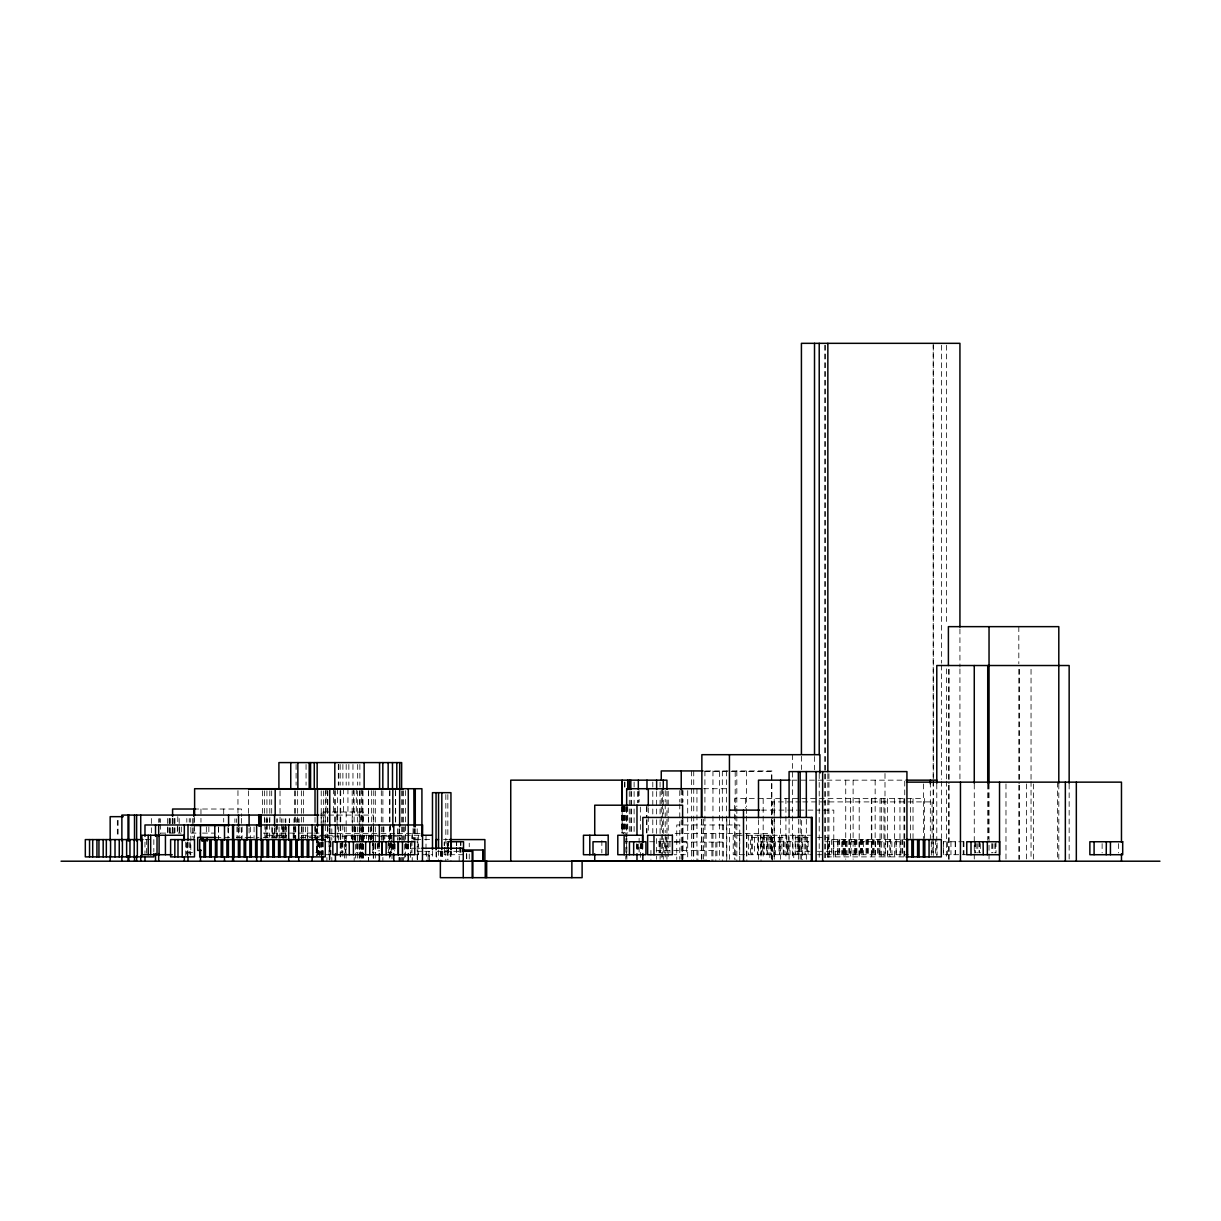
<?xml version="1.0" encoding="UTF-8"?>
<svg xmlns="http://www.w3.org/2000/svg" width="1221" height="1221" viewBox="0 0 1221 1221"><rect width="100%" height="100%" fill="white"/><g stroke="black" fill="none" stroke-linecap="round" stroke-linejoin="round"><path stroke-width="0.75" stroke-dasharray="5 3.75" d="M428.113 859.553L428.113 851.312M666.941 859.355L666.941 807.783M705.784 770.939L771.886 770.939L771.886 817.948M704.853 771.596L771.611 771.596L771.611 859.294M791.941 780.158L904.73 780.158L904.73 859.325M703.601 788.72L726.816 788.72M800.854 801.907L772.328 801.907L772.328 818.574M802.746 801.907L933.21 801.907M193.773 809.019L241.514 809.019L241.514 816.483M761.477 810.118L797.298 810.118M799.175 810.118L819.917 810.118M823.381 810.118L833.79 810.118L833.79 859.309M328.724 811.996L321.169 811.996L321.169 824.984M332.402 811.996L363.217 811.996L363.217 824.984M319.917 815.079L373.26 815.079L373.26 826.144M160.729 833.104L181.105 833.104M191.01 833.104L200.717 833.104M202.503 833.104L214.957 833.104M263.324 833.104L312.042 833.104M313.934 833.104L319.627 833.104M335.332 833.531L326.923 833.531L326.923 837.224M336.828 833.531L380.296 833.531M381.044 833.531L395.833 833.531M397.573 833.531L420.222 833.531M675.167 833.531L769.856 833.531L769.856 861.202M267.506 835.256L286.721 835.256M302.35 835.256L332.188 835.256L332.188 838.796M395.772 835.256L345.253 835.256L345.253 838.796M396.596 835.256L422.329 835.256M812.316 835.256L733.211 835.256L733.211 854.715L812.331 854.715M306.868 836.171L322.802 836.171M324.542 836.171L392.185 836.171M393.727 836.171L400.564 836.171L400.564 839.743M215.934 837.423L231.547 837.423M236.355 837.423L247.894 837.423M248.138 837.423L258.989 837.423M263.217 837.423L284.829 837.423M300.519 837.423L313.507 837.423M314.194 837.423L321.092 837.423M324.603 837.423L333.364 837.423M808.149 837.423L795.161 837.423L795.161 854.715M817.49 837.423L827.991 837.423L827.991 854.715M145.07 839.59L150.336 839.59M415.842 839.59L431.105 839.59M443.559 839.59L447.848 839.59M908.409 839.59L890.399 839.59L890.399 856.883L908.409 856.883M324.954 841.742L333.272 841.742M625.259 841.742L628.082 841.742M649.694 841.742L671.336 841.742M674.175 841.742L686.446 841.742L686.446 854.715L674.175 854.715M808.821 841.742L757.447 841.742L757.447 854.715M824.877 841.742L904.822 841.742M967.459 854.715L943.36 854.715L943.36 841.742L967.2 841.742M673.961 842.093L723.504 842.093M410.607 848.229L420.055 848.229M656.181 850.396L716.925 850.396M422.848 851.312L417.628 851.312L417.628 861.202M424.633 851.312L429.426 851.312L429.426 861.202M437.347 851.312L442.902 851.312M444.688 851.312L451.923 851.312M453.739 851.312L461.416 851.312M809.844 851.312L793.742 851.312L793.742 859.553M817.429 851.312L843.94 851.312L843.94 859.553M187.454 852.548L193.147 852.548M315.827 852.548L323.534 852.548M324.954 854.715L335.165 854.715M413.553 854.715L432.341 854.715M463.522 854.715L444.185 854.715L444.185 847.298M817.49 854.715L908.332 854.715M1118.467 843.604L1118.467 852.869M1102.12 843.604L1102.12 852.869M1069.153 784.019L1069.153 859.325M1058.805 784.019L1058.805 861.202M1057.447 782.142L1057.447 859.325M1033.409 784.019L1033.409 859.325M1031.043 669.322L1031.043 779.502M1031.043 781.409L1031.043 859.325M1026.403 783.928L1026.403 859.309M1019.443 669.322L1019.443 783.302M1019.443 785.21L1019.443 859.294M1018.818 626.648L1018.818 663.659M1018.818 669.322L1018.818 783.302M1018.818 785.21L1018.818 859.294M1005.982 783.928L1005.982 859.309M996 841.742L996 852.869M995.374 843.604L995.374 852.869M994.123 843.604L994.123 852.869M992.551 843.604L992.551 852.869M991.773 843.604L991.773 852.869M989.041 784.019L989.041 859.325M988.491 784.019L988.491 838.613M987.728 784.019L987.728 840.307M980.28 843.604L980.28 852.869M979.456 841.742L979.501 852.869M979.028 841.742L979.028 852.869M977.792 843.604L977.792 852.869M976.19 843.604L976.052 852.869M975.228 841.742L975.228 852.869M974.801 841.742L974.801 852.869M974.266 784.019L974.266 859.325M963.934 841.742L963.934 854.715M963.232 841.742L963.232 854.715M959.935 628.922L959.935 667.002M959.935 668.91L959.935 779.334M955.616 841.742L955.616 854.715M955.188 841.742L955.188 854.715M950.961 841.742L950.961 854.715M949.175 669.322L949.175 783.302M949.175 785.21L949.175 859.294M948.396 669.322L948.396 783.302M948.396 785.21L948.396 859.294M947.588 841.742L947.588 854.715M946.596 345.238L946.596 625.106M946.596 668.91L946.596 779.334M946.596 781.242L946.596 859.294M943.497 841.742L943.497 854.715M941.589 345.238L941.589 663.186M941.589 665.094L941.589 779.334M941.589 781.242L941.589 838.354M937.087 843.039L937.087 855.143M936.782 784.019L936.782 855.555M935.576 839.59L935.576 855.143M933.271 345.238L933.271 779.334M933.271 781.242L933.271 855.494M933.21 343.33L933.21 779.074M933.21 780.967L933.21 837.118M933.21 838.964L933.21 853.784M932.081 801.907L932.081 837.118M932.081 838.964L932.081 853.784M931.241 841.742L931.348 855.143M930.341 782.142L930.341 838.613M924.465 838.445L924.465 798.61L734.721 798.61L734.721 859.309M923.564 783.928L923.564 838.583M913.018 798.61L913.018 838.445M910.607 798.61L910.607 838.445M903.967 798.61L903.967 859.309M902.67 839.59L902.67 856.883M901.876 839.59L901.876 856.883M900.365 839.59L900.365 856.883M899.969 798.61L899.969 859.309M896.138 839.59L896.138 856.883M896.077 841.742L896.077 854.715M894.642 798.61L894.642 859.309M891.834 841.742L891.986 854.715M887.759 841.742L887.759 854.715M887.484 798.61L887.484 859.309M885.561 839.59L885.561 856.883M884.996 773.504L884.996 859.294M883.958 798.61L883.958 859.309M881.654 798.61L881.654 859.309M880.051 798.61L880.051 859.309M879.822 839.59L879.822 856.883M879.715 841.742L879.715 854.715M878.326 839.59L878.326 856.883M877.533 839.59L877.533 856.883M875.488 841.742L875.64 854.715M875.152 780.158L875.152 859.309M874.099 839.59L874.099 856.883M873.305 839.59L873.305 856.883M872.588 839.59L872.588 856.883M871.809 798.61L871.809 859.309M871.412 841.742L871.412 854.715M871.336 798.61L871.336 859.309M868.36 839.59L868.36 856.883M867.566 839.59L867.566 856.883M866.849 839.59L866.849 856.883M866.055 839.59L866.055 856.883M863.369 841.742L863.369 854.715M862.621 839.59L862.621 856.883M861.828 839.59L861.828 856.883M861.11 839.59L861.11 856.883M860.317 839.59L860.317 856.883M859.202 798.61L859.202 859.309M859.141 841.742L859.141 854.715M856.883 839.59L856.883 856.883M856.089 839.59L856.089 856.883M855.372 839.59L855.372 856.883M855.051 841.742L855.051 854.715M854.578 839.59L854.578 856.883M853.113 780.158L853.113 859.309M851.144 839.59L851.144 856.883M850.518 798.61L850.518 859.309M849.633 839.59L849.633 856.883M848.839 839.59L848.839 856.883M847.023 841.742L847.023 854.715M846 841.742L846 854.715M845.726 780.158L845.726 859.309M845.405 839.59L845.405 856.883M844.611 839.59L844.611 856.883M843.894 839.59L843.894 856.883M843.101 839.59L843.101 856.883M842.795 841.742L842.795 854.715M841.773 841.742L841.773 854.715M839.666 839.59L839.666 856.883M838.873 839.59L838.873 856.883M837.865 841.742L837.865 854.715M837.362 839.59L837.362 856.883M835.347 851.312L835.347 859.553M833.638 841.742L833.745 854.715M833.134 839.59L833.134 856.883M831.623 839.59L831.623 856.883M829.517 841.742L829.517 854.715M828.937 773.626L828.937 859.294M827.853 773.626L827.853 859.294M825.594 345.238L825.594 859.294M824.724 345.238L824.724 859.294M819.215 773.626L819.215 859.294M814.514 756.486L814.514 769.81M808.088 841.742L808.088 854.715M807.417 837.423L807.417 854.715M806.333 819.26L806.333 859.294M805.463 835.256L805.463 854.715M804.166 835.256L804.166 854.715M802.304 841.742L802.258 859.553M802.105 835.256L802.105 854.715M801.419 756.242L801.419 769.551M801.419 820.436L801.419 859.355M800.167 819.26L800.167 859.294M799.389 837.423L799.389 854.715M799.114 835.256L799.114 854.715M798.351 819.26L798.351 859.294M798.076 841.742L798.076 854.715M797.817 835.256L797.817 854.715M795.756 835.256L795.833 854.715M792.978 835.256L792.978 854.715M792.551 754.685L792.551 859.294M790.048 841.742L790.048 854.715M789.087 819.26L789.087 859.294M788.201 835.256L788.201 854.715M786.629 835.256L786.629 854.715M785.912 798.61L785.912 859.309M784.141 841.742L784.141 854.715M783.5 841.742L783.424 854.715M783.241 854.715L783.241 837.423L750.396 837.423L750.396 854.715M781.852 835.256L781.852 854.715M780.601 819.734L780.601 859.309M779.914 841.742L779.914 854.715M779.425 835.256L779.425 854.715M779.013 837.423L779.013 854.715M775.396 841.742L775.396 854.715M774.587 835.256L774.587 854.715M773.946 841.742L773.946 854.715M772.328 820.436L772.328 861.202M771.886 819.825L771.886 861.202M770.985 837.423L771.168 854.715M770.863 835.256L770.863 854.715M768.238 835.256L768.238 854.715M767.643 841.742L767.643 854.715M767.047 835.256L766.895 854.715M766.757 837.423L766.757 854.715M764.514 835.256L764.514 854.715M763.461 835.256L763.461 854.715M763.171 798.61L763.171 859.309M762.667 837.423L762.667 854.715M761.675 841.742L761.675 854.715M761.019 833.531L761.019 861.202M760.698 835.256L760.698 854.715M758.5 819.734L758.5 859.309M757.936 835.256L757.936 854.715M754.624 837.423L754.624 854.715M752.472 835.256L752.472 854.715M751.602 835.256L751.602 854.715M748.656 835.256L748.656 854.715M746.87 833.531L746.87 861.202M746.397 770.939L746.397 806.669M746.397 808.546L746.397 814.193M746.397 816.071L746.397 859.355M745.421 798.61L745.421 808.088M739.758 861.202L739.758 824.969L676.755 824.969L676.755 859.462M739.544 835.256L739.544 854.715M736.828 770.939L736.828 806.669M736.828 808.546L736.828 814.193M736.828 816.071L736.828 861.202M735.195 771.596L735.195 859.294M729.441 819.581L729.441 859.309M726.816 819.245L726.816 861.202M726.388 770.939L726.388 814.193M726.388 816.071L726.388 861.202M723.504 824.969L723.504 859.462M722.328 770.939L722.328 814.193M722.328 816.071L722.328 861.202M719.413 771.596L719.413 859.294M716.925 842.093L716.925 859.462M715.811 833.531L715.811 861.202M712.957 770.939L712.957 814.193M712.957 816.071L712.957 861.202M711.889 833.531L711.889 861.202M706.165 833.531L706.165 861.202M704.914 770.939L704.914 814.193M704.914 816.071L704.914 861.202M703.601 819.245L703.601 861.202M701.861 819.352L701.861 859.294M701.388 819.245L701.388 859.294M697.985 850.396L697.985 859.401M696.947 788.72L696.947 861.202M693.726 770.939L693.726 814.193M693.726 816.071L693.726 861.202M693.223 824.969L693.223 859.355M691.574 770.939L691.574 814.193M691.574 816.071L691.574 861.202M687.698 790.628L687.698 861.202M682.997 790.659L682.997 802.105M682.997 819.26L682.997 859.294M682.6 820.13L682.6 859.34M682.264 789.743L682.264 802.899M682.264 819.825L682.264 861.202M681.226 789.743L681.226 802.899M681.226 819.825L681.226 859.325M679.776 790.628L679.776 802.075M679.776 803.983L679.776 859.294M669.947 841.742L669.947 852.869M668.192 791.208L668.192 805.952M668.192 807.783L668.192 859.355M666.941 791.208L666.941 805.952M667.109 841.742L667.109 852.869M666.04 837.026L666.04 852.945M665.216 790.628L665.216 802.075M665.216 803.983L665.216 832.585M665.216 834.492L665.216 859.355M664.773 841.742L664.773 852.869M663.278 791.467L663.278 817.856M663.278 819.734L663.278 836.706M663.278 838.583L663.278 859.309M662.621 788.72L662.621 802.075M662.621 803.983L662.621 832.585M662.621 834.492L662.621 859.355M661.263 789.743L661.263 814.193M661.263 816.071L661.263 832.997M661.263 834.874L661.263 859.355M660.546 841.742L660.546 852.869M660.073 782.051L660.073 789.59M660.073 791.467L660.073 817.856M660.073 819.734L660.073 836.706M660.073 838.583L660.073 859.309M659.355 841.742L659.355 852.869M659.081 841.742L659.081 852.869M656.639 791.467L656.639 817.856M656.639 819.734L656.639 836.706M656.639 838.583L656.639 859.309M652.792 782.051L652.792 789.59M652.792 791.467L652.792 817.856M652.792 819.734L652.792 832.936M650.93 850.396L650.93 859.401M648.29 807.798L648.29 832.585M646.977 806.547L646.977 817.856M646.977 819.734L646.977 832.936M646.489 806.547L646.489 817.856M646.489 819.734L646.489 832.936M642.856 843.604L642.841 851.693M642.536 844.108L642.536 851.174M642.215 844.108L642.215 851.174M642.002 843.604L642.002 851.006M641.697 843.604L641.697 851.006M641.04 843.604L641.04 851.006M640.353 807.066L640.353 833.195M640.338 843.604L640.353 859.34M639.117 790.628L639.117 802.075M639.117 838.308L639.117 851.983M638.324 791.467L638.262 802.777M638.262 844.245L638.324 851.785M637.652 791.467L637.652 802.777M637.652 844.245L637.652 851.785M636.98 844.398L636.98 851.861M636.797 843.604L636.797 851.006M634.111 782.051L634.111 789.59M634.111 791.467L634.111 832.936M631.639 791.467L631.639 832.936M630.86 791.467L630.83 832.936M629.273 791.467L629.273 832.936M627.716 806.547L627.716 832.936M626.877 806.547L626.877 836.706M626.816 838.308L626.877 859.309M626.663 807.798L626.663 832.585M626.663 834.492L626.663 859.294M625.915 806.547L625.778 836.706M625.915 838.583L625.778 859.309M624.908 782.051L624.908 787.698M624.908 806.547L624.908 832.936M624.679 782.051L624.679 787.698M624.679 806.547L624.679 832.936M624.084 806.547L624.084 832.936M623.443 806.547L623.458 833.577M623.183 806.547L623.153 833.577M622.679 806.547L622.679 832.936M621.672 806.547L621.672 832.936M601.846 840.567L601.846 852.945M469.246 843.192L469.246 846.794M469.246 853.998L469.246 859.401M466.743 853.738L466.804 859.34M466.346 853.738L466.376 859.34M460.897 841.742L460.897 845.451M460.897 847.298L460.897 854.715M460.668 841.742L460.668 845.451M460.668 847.298L460.668 854.715M459.294 847.298L459.157 861.202M456.669 841.742L456.669 845.451M456.669 847.298L456.669 854.715M456.44 841.742L456.44 845.451M456.44 847.298L456.44 854.715M451.266 851.006L451.266 854.715M450.946 851.678L450.946 861.202M450.29 851.312L450.29 859.553M448.626 845.451L448.626 841.742L444.185 841.742L444.185 845.451M448.626 847.298L448.626 854.715M448.412 841.742L448.412 845.451M448.412 847.298L448.412 854.715M447.924 843.192L447.924 848.595M447.924 850.396L447.924 859.401M447.848 794.55L447.848 837.713M447.848 843.192L447.848 848.595M447.848 850.396L447.848 859.401M447.039 841.742L447.039 845.451M447.039 847.298L447.039 854.715M445.833 794.55L445.833 848.595M445.833 850.396L445.833 861.202M444.398 841.742L444.398 845.451M444.398 847.298L444.398 854.715M442.49 851.678L442.49 859.294M441.819 851.678L441.819 859.294M441.071 851.312L441.071 861.202M440.476 851.312L440.476 861.202M438.553 850.396L438.553 859.401M436.37 852.197L436.37 861.202M436.05 851.678L436.05 859.294M432.341 851.174L432.478 859.294M428.937 851.312L428.937 861.202M426.327 851.312L426.327 861.202M426.007 835.256L426.007 854.715M418.315 835.256L418.315 854.715M417.887 841.742L417.887 854.715M417.185 828.784L417.185 859.294M415.277 828.784L415.277 840.216M414.346 828.784L414.346 840.216M414.026 828.784L413.858 840.216M413.064 828.51L413.064 839.148M412.225 833.531L412.225 839.056M412.225 857.508L412.225 861.202M411.965 835.256L411.965 838.796M411.965 840.567L411.965 852.945M410.928 841.742L410.928 852.869M410.5 843.604L410.607 859.355M408.272 844.032L408.287 851.663M408.104 843.604L408.104 851.006M407.616 844.108L407.616 851.174M406.7 843.604L406.807 851.174M406.15 844.032L406.15 851.663M405.509 790.628L405.509 859.294M404.716 826.876L404.716 859.294M403.174 790.842L403.174 824.984M403.174 826.892L403.174 840.231M403.174 857.401L403.174 861.217M402.854 790.842L402.854 823.076M402.854 826.892L402.854 840.231M402.854 857.401L402.854 861.217M401.694 790.842L401.694 823.076M401.694 826.892L401.694 840.231M401.694 857.401L401.694 861.217M400.564 857.63L400.564 861.202M399.923 835.256L399.923 838.796M399.633 828.784L399.633 840.216M399.633 857.386L399.633 861.202M398.977 828.8L398.977 840.231M398.977 857.401L398.977 861.217M397.481 828.784L397.481 840.216M395.665 790.842L395.665 823.076M395.421 790.628L395.421 823.061M394.978 844.032L394.978 851.663M394.749 844.108L394.749 851.174M394.581 841.742L394.581 851.006M394.444 843.604L394.444 851.006M394.154 843.604L394.154 851.006M393.788 844.032L393.788 851.663M393.574 844.108L393.574 851.174M393.177 844.032L393.177 851.663M392.826 844.032L392.841 851.663M392.017 836.171L392.017 861.202M391.758 843.604L391.727 852.869M391.178 835.256L391.178 838.796M391.178 840.567L391.178 852.945M390.369 824.969L390.369 859.294M389.911 790.628L389.911 859.294M389.682 790.842L389.682 823.076M389.682 826.892L389.682 861.217M389.285 843.604L389.285 852.869M388.415 835.256L388.415 838.796M388.415 840.567L388.415 852.945M387.988 843.604L387.988 852.869M384.829 835.256L384.829 838.796M383.898 826.876L383.898 840.216M383.287 826.876L383.287 840.216M382.89 790.842L382.89 823.076M382.89 826.892L382.89 840.231M382.89 857.401L382.89 861.217M381.562 826.876L381.562 840.216M381.318 790.628L381.318 823.061M379.639 841.742L379.502 851.006M379.182 843.604L379.334 851.663M378.235 841.742L378.235 851.006M377.93 843.604L378.083 851.006M377.808 843.604L377.808 851.006M375.717 843.604L375.717 852.869M375.412 843.604L375.412 852.869M375.32 790.842L375.32 823.076M375.32 826.892L375.32 861.217M374.008 843.604L374.008 852.869M373.763 790.628L373.595 859.294M373.367 826.876L373.367 859.294M373.26 827.991L373.26 842.749M373.26 844.596L373.26 861.202M372.939 843.604L372.939 852.869M372.787 835.256L372.787 838.796M372.787 840.567L372.787 852.945M371.688 790.628L371.688 840.216M371.077 826.876L371.077 840.216M370.619 835.256L370.619 838.796M370.192 826.876L370.192 840.216M369.994 835.256L369.994 838.796M368.589 790.842L368.589 823.076M368.589 826.892L368.589 840.231M368.589 857.401L368.589 861.217M368.421 790.842L368.421 823.076M368.421 826.892L368.421 840.231M368.421 857.401L368.421 861.217M366.437 835.256L366.437 838.796M364.27 835.256L364.27 838.796M363.644 835.256L363.644 838.796M363.324 826.876L363.217 859.309M363.003 790.842L363.003 823.076M363.003 826.892L363.003 861.217M362.835 843.604L362.835 852.869M362.164 790.628L362.164 859.294M362.072 815.079L362.072 826.144M362.072 827.991L362.072 842.749M362.072 844.596L362.072 861.202M361.767 788.934L361.767 823.122M361.767 826.892L361.767 861.217M361.462 843.604L361.462 852.869M360.531 843.192L360.531 859.401M360.134 790.628L360.134 861.202M359.874 764.468L359.874 785.179M359.951 815.079L359.951 826.144M359.951 827.991L359.951 842.749M359.951 844.596L359.951 861.202M359.554 790.72L359.554 811.996M359.233 811.996L359.233 824.984M359.233 826.892L359.233 861.217M358.928 843.604L359.066 852.869M357.677 764.468L357.677 785.179M357.646 843.604L357.646 852.869M357.341 790.842L357.341 824.984M357.341 826.892L357.341 859.309M356.593 843.604L356.593 852.869M356.318 788.934L356.318 811.996M355.632 826.876L355.632 859.294M355.036 826.876L355.036 840.216M354.411 826.876L354.411 840.216M354.136 790.628L354.136 840.216M354.166 857.508L354.166 861.202M353.464 788.934L353.464 811.996M353.067 826.876L353.067 840.216M352.961 764.468L352.961 785.179M352.289 811.996L352.289 823.122M352.289 826.892L352.289 840.231M352.182 790.628L352.182 840.216M351.602 835.256L351.602 838.796M348.855 764.468L348.855 785.179M347.939 788.934L347.939 811.996M346.184 764.468L346.184 785.179M346.154 811.996L346.154 824.984M346.154 826.892L346.154 861.217M345.879 835.256L345.879 838.796M345.879 840.567L345.879 852.945M345.528 841.742L345.39 852.869M345.253 840.567L345.253 852.945M344.475 826.876L344.475 859.294M343.437 788.934L343.437 811.996M342.887 764.468L342.887 785.179M342.811 824.969L342.811 859.294M342.582 841.742L342.75 852.869M341.758 843.604L341.758 852.869M341.3 841.742L341.3 852.869M340.72 790.628L340.72 859.294M340.186 764.468L340.186 785.179M340.186 790.628L340.186 859.294M338.751 764.468L338.751 785.179M338.309 764.468L338.309 785.179M338.354 826.876L338.354 840.216M337.469 788.934L337.469 811.996M337.698 815.079L337.698 822.466M337.698 824.297L337.698 839.056M337.103 811.996L337.103 824.984M336.92 815.079L336.92 822.466M335.393 790.628L335.393 823.061M334.417 790.628L334.417 823.061M333.562 788.934L333.562 811.996M331.807 828.8L331.807 840.231M331.807 857.401L331.807 861.217M330.937 841.742L330.937 854.715M330.479 841.742L330.448 854.715M330.143 841.742L330.326 854.715M329.945 827.991L329.945 861.202M329.762 828.784L329.67 859.294M329.258 828.8L329.258 861.217M329.044 841.742L329.044 854.715M327.823 790.628L327.823 838.308M327.396 790.842L327.396 823.076M327.396 826.892L327.396 838.323M326.923 857.508L326.923 861.202M326.099 788.934L326.099 811.996M325.32 790.628L325.305 838.4M325.091 811.996L325.091 824.984M323.382 790.842L323.382 823.076M323.046 811.996L323.046 824.984M322.985 842.124L323.046 855.494M322.909 841.742L322.909 854.715M322.115 841.742L322.115 854.715M321.749 842.124L321.749 855.478M321.23 790.842L321.23 823.076M321.169 842.139L321.169 859.309M320.741 842.337L320.741 854.715M319.505 843.039L319.505 855.143M319.276 842.139L319.276 855.494M318.666 841.742L318.818 854.715M318.345 841.742L318.208 854.715M317.887 841.742L317.887 854.715M317.506 827.991L317.491 855.478M316.926 841.742L317.017 854.715M316.85 828.784L316.85 855.478M316.605 828.8L316.605 855.494M315.552 826.892L315.552 838.323M315.094 826.876L315.125 838.323M315.018 817.337L315.018 838.308M307.723 826.892L307.723 838.323M307.433 833.104L307.433 838.4M306.059 764.468L306.059 785.179M305.464 826.892L305.464 838.323M303.556 790.842L303.556 823.076M303.403 826.892L303.556 838.323M302.136 826.892L302.136 838.323M301.618 826.876L301.618 838.308M301.358 790.842L301.358 823.076M301.358 826.892L301.358 838.323M299.114 818.772L299.114 822.466M298.153 818.772L298.153 822.466M297.649 790.842L297.649 823.076M296.734 818.772L296.734 822.466M296.093 764.468L296.093 785.179M295.757 826.892L295.757 838.323M295.604 790.842L295.604 823.076M295.604 826.892L295.604 838.323M295.39 826.892L295.39 838.323M294.627 826.876L294.627 838.308M294.414 790.842L294.414 823.076M294.002 818.772L294.002 822.466M294.002 824.297L294.154 838.4M293.62 826.876L293.498 838.323M293.208 833.104L293.208 838.4M289.499 818.772L289.499 822.466M289.27 818.772L289.27 822.466M286.248 826.892L286.248 838.323M285.821 818.772L285.821 822.466M285.821 824.297L285.821 837.224M285.18 818.772L285.18 822.466M285.18 824.297L285.18 837.224M285.012 826.876L285.012 838.308M283.867 826.876L283.867 838.308M283.333 826.876L283.333 838.308M282.997 818.772L282.997 822.466M282.997 824.297L282.997 837.224M282.341 826.892L282.341 838.323M281.624 818.772L281.624 822.466M281.624 824.297L281.624 837.224M280.036 790.842L280.036 823.076M279.93 833.104L279.93 838.4M279.06 826.892L279.06 838.323M277.198 818.772L277.198 822.466M277.198 824.297L277.198 837.224M276.846 818.772L276.846 822.466M276.846 824.297L276.846 837.224M276.557 826.892L276.541 838.323M275.183 826.876L275.183 838.308M274.572 827.991L274.572 837.224M273.992 833.104L273.992 838.4M273.031 833.104L273.031 838.4M272.146 827.991L272.146 837.224M272.008 826.876L272.008 838.308M271.688 790.842L271.688 813.598M269.81 790.842L269.81 823.076M269.658 818.772L269.658 822.466M269.658 824.297L269.658 837.224M267.292 818.772L267.292 822.466M267.292 824.297L267.292 837.224M266.926 790.842L266.926 823.076M266.437 818.772L266.437 822.466M266.437 824.297L266.437 837.224M265.812 826.876L265.812 838.308M264.911 818.772L264.911 822.466M264.911 824.297L264.911 837.224M264.453 790.842L264.453 823.076M262.622 790.842L262.622 813.598M254.075 826.892L254.075 838.323M250.58 826.892L250.58 838.323M249.084 827.991L249.084 837.224M248.611 790.842L248.611 813.598M242.094 826.892L242.094 838.323M241.514 818.345L241.514 825.793M241.514 827.655L241.514 838.842M239.774 826.892L239.774 838.323M238.522 827.991L238.522 837.224M237.958 790.628L237.958 813.522M237.958 826.876L237.988 838.323M236.966 826.876L236.966 838.308M236.477 818.772L236.477 822.466M234.89 818.772L234.89 822.466M228.586 827.991L228.586 837.224M227.915 827.365L227.915 838.308M223.702 809.019L223.702 816.483M223.702 818.345L223.702 822.069M218.544 826.892L218.544 838.323M218.406 827.365L218.406 838.308M208.852 826.876L208.852 834.492M206.334 826.876L206.334 834.492M200.961 809.019L200.961 816.483M200.961 818.345L200.961 822.221M194.612 817.337L194.612 838.308M193.773 818.345L193.773 825.793M193.773 827.655L193.773 838.842M192.323 818.513L192.323 825.945M192.323 827.792L192.323 837.072M190.812 827.365L190.812 854.715M190.323 818.513L190.323 822.221M190.323 842.643L190.247 855.143M189.255 818.513L189.255 822.221M189.255 842.643L189.255 853.784M188.003 842.124L188.003 855.478M187.454 841.941L187.591 855.478M187.103 843.039L187.103 855.143M186.813 818.513L186.813 822.221M186.813 842.643L186.813 853.784M185.714 842.124L185.714 855.478M181.303 826.876L181.303 832.585M179.441 826.876L179.441 832.585M179.182 818.513L179.182 825.945M179.182 827.792L179.182 833.363M177.778 816.666L177.778 833.363M177.304 826.876L177.304 832.585M174.954 818.513L174.954 825.945M174.954 827.792L174.954 833.363M174.557 818.513L174.557 825.945M174.557 827.792L174.557 833.363M172.939 818.513L172.939 825.945M172.939 827.792L172.939 833.363M172.802 818.513L172.802 825.945M172.802 827.792L172.802 833.363M172.588 818.345L172.588 825.793M172.588 827.655L172.588 833.256M172.268 818.513L172.268 825.945M172.268 827.792L172.268 833.363M170.36 818.513L170.36 825.945M170.36 827.792L170.36 833.363M169.612 818.513L169.612 825.945M169.612 827.792L169.612 833.363M169.093 818.513L169.093 825.945M169.093 827.792L169.093 833.363M167.796 826.876L167.796 832.585M167.491 818.513L167.491 825.945M167.491 827.792L167.491 833.363M160.592 818.772L160.592 822.466M160.592 824.297L160.592 833.531M159.463 818.513L159.463 822.221M158.699 818.772L158.699 822.466M153.831 839.59L153.831 851.693M151.358 818.513L151.358 825.945M151.358 827.792L151.358 833.363M146.444 839.59L146.444 853.418M144.978 842.124L144.978 853.571M118.086 820.375L118.086 837.072M117.338 820.375L117.338 837.072M889.804 839.59L827.395 839.59L827.395 856.883L889.804 856.883L889.804 839.59M787.728 854.715L787.728 841.742L787.652 854.715M774.236 859.309L774.236 798.61L774.099 859.309M622.161 832.936L622.161 806.547L622.1 832.936"/><path stroke-width="1.5" d="M703.037 770.939L661.263 770.939L661.263 780.341M790.048 780.158L758.5 780.158L758.5 817.856M906.058 780.158L936.889 780.158M906.562 782.142L1121.473 782.142L1121.473 842.383M248.611 788.934L403.174 788.934M195.604 809.019L172.588 809.019L172.588 816.483M729.441 810.118L759.599 810.118M318.62 815.079L121.871 815.079L121.871 840.903M123.275 816.666L110.165 816.666L110.165 840.781M190.812 825.533L227.915 825.533M421.306 835.256L432.341 835.256M215.934 837.423L197.68 837.423L197.68 850.396L201.19 850.396M142.949 839.59L85.317 839.59L85.317 856.883L153.831 856.883L153.831 853.418M438.553 839.59L436.37 839.59L436.37 848.595M449.191 839.59L484.89 839.59L484.89 861.202M906.104 839.59L941.315 839.59L941.315 856.883L906.104 856.883M449.435 841.742L463.522 841.742L463.522 851.006M421.947 848.229L463.263 848.229L463.263 877.67M463.08 849.999L483.272 849.999L483.272 861.202M462.5 851.312L472.878 851.312L472.878 877.67M172.237 854.715L141.88 854.715L141.88 835.256L183.822 835.256L183.822 840.567M427.014 860.988L441.697 860.988M471.84 860.988L486.675 860.988M571.871 860.988L709.187 860.988M61.05 861.202L1159.95 861.202M1121.473 853.677L1121.473 861.202M1110.438 841.742L1110.438 854.715M1106.348 841.742L1106.211 854.715M1094.092 841.742L1094.092 854.715M1076.327 782.142L1076.327 861.202M1069.153 783.302L1069.153 665.521L936.782 665.521L936.782 783.302M1065.338 782.142L1065.338 861.202M1058.805 783.302L1058.805 626.648L948.396 626.648L948.396 665.521M999.526 782.142L999.526 861.202M989.041 626.648L989.041 783.302M987.728 665.521L987.728 783.302M987.346 841.742L987.346 854.715M983.119 841.742L983.256 854.715M974.266 665.521L974.266 783.302M971 841.742L971 854.715M960.454 782.142L960.454 861.202M959.935 627.014L959.935 343.33L801.419 343.33L801.419 754.334M930.341 780.158L930.341 783.928M929.059 839.59L929.059 856.883M924.831 839.59L924.831 856.883M923.32 839.59L923.32 856.883M919.092 839.59L919.092 856.883M917.582 839.59L917.582 856.883M913.354 839.59L913.354 856.883M911.843 839.59L911.843 856.883M907.615 839.59L907.615 856.883M906.928 861.202L906.928 771.596L789.087 771.596L789.087 817.353M827.853 343.33L827.853 771.718M822.649 771.596L822.649 861.202M819.917 773.168L819.917 754.685L701.861 754.685L701.861 817.46M819.215 343.33L819.215 754.578M816.086 771.596L816.086 861.202M814.514 343.33L814.514 754.578M812.163 861.202L812.163 817.444L642.841 817.444L642.841 842.169M812.057 817.444L812.057 861.202M811.355 817.444L811.355 861.202M806.333 771.596L806.333 817.353M800.167 771.596L800.167 817.353M798.351 771.596L798.351 817.353M780.601 780.158L780.601 817.856M743.497 810.118L743.528 861.202M729.441 754.685L729.441 817.688M701.388 817.337L701.388 788.72L626.663 788.72L626.663 805.891M682.6 818.268L682.6 805.204L594.734 805.204L594.734 835.072M681.226 770.939L681.226 789.743M666.941 789.377L666.941 780.158L510.744 780.158L510.744 861.202M663.278 780.158L663.278 789.59M656.639 780.158L656.639 789.59M653.983 835.256L653.983 854.715M648.29 788.72L648.29 805.891M646.977 780.158L646.977 789.59M642.841 853.586L642.841 861.202M642.536 842.337L642.536 835.256L617.795 835.256L617.795 854.715L645.924 854.715L645.924 841.742L629.441 841.742L629.441 854.715M638.324 780.158L638.324 789.59M636.98 805.204L636.98 835.072M636.98 853.738L636.98 861.202M633.668 841.742L633.668 854.715M630.83 780.158L630.83 789.59M629.273 780.158L629.273 789.59M627.716 780.158L627.716 789.59M624.145 835.256L624.145 854.715M605.982 854.715L605.982 841.742L593.009 841.742L593.009 854.715M594.734 853.738L594.734 861.202M589.804 835.256L589.804 854.715M582.112 861.202L582.112 877.67L440.338 877.67L440.384 861.202M571.871 861.202L571.871 877.67M486.675 861.202L486.675 877.67M485.256 861.202L485.256 877.67M482.814 849.999L482.814 861.202M472.176 851.312L472.176 877.67M451.266 841.742L451.266 849.16M450.946 849.785L450.946 792.673L432.478 792.673L432.478 849.785M441.819 792.673L441.819 849.785M438.553 792.673L438.553 848.595M436.05 792.673L436.05 849.785M422.451 861.202L422.619 824.969L144.978 824.969L144.978 836.4M421.917 836.4L421.917 788.72L317.491 788.72L317.491 826.876M415.277 788.72L415.277 826.876M413.858 788.72L414.026 826.876M408.287 788.72L408.272 842.124M408.272 853.571L408.272 861.202M402.472 841.742L402.472 854.715M401.602 788.934L401.663 762.591L278.907 762.591L278.907 788.934M399.71 762.591L399.633 826.876M398.382 841.742L398.382 854.715M398.244 841.742L398.244 854.715M396.81 762.591L396.81 788.934M393.788 824.969L393.788 842.124M393.788 853.571L393.788 861.202M392.841 788.72L392.841 826.876M392.475 762.591L392.475 788.934M388.156 762.591L388.156 788.934M386.126 841.742L386.126 854.715M382.829 762.591L382.829 788.934M379.578 762.591L379.578 788.934M379.334 824.969L379.334 842.124M379.334 853.571L379.334 861.202M369.765 841.742L369.765 854.715M365.69 841.742L365.537 854.715M364.148 762.591L364.148 788.934M353.418 841.742L353.418 854.715M349.191 841.742L349.343 854.715M337.072 841.742L337.072 854.715M335.424 824.969L335.424 842.124M335.424 853.571L335.424 861.202M334.813 762.591L334.813 788.934M329.762 788.72L329.762 826.876M322.985 824.969L322.985 840.216M322.985 857.386L322.985 861.202M321.749 824.969L321.749 840.216M321.749 857.386L321.749 861.202M317.155 762.591L317.155 788.934M315.018 815.43L315.018 788.72L194.612 788.72L194.612 815.43M314.27 762.591L314.27 788.934M312.973 839.59L312.973 856.883M312.133 824.969L312.133 840.216M312.133 857.386L312.133 861.202M310.577 762.591L310.577 788.934M309.188 762.591L309.188 788.934M308.745 839.59L308.745 856.883M307.234 839.59L307.234 856.883M303.006 839.59L303.006 856.883M301.495 839.59L301.495 856.883M298.702 824.969L298.702 840.216M298.702 857.386L298.702 861.202M297.863 762.591L297.863 788.934M297.268 839.59L297.268 856.883M295.757 839.59L295.757 856.883M291.529 839.59L291.529 856.883M290.751 762.591L290.751 788.934M290.018 839.59L290.018 856.883M288.69 824.969L288.69 840.216M288.69 857.386L288.69 861.202M285.79 839.59L285.79 856.883M284.279 839.59L284.279 856.883M280.052 839.59L280.052 856.883M278.541 839.59L278.541 856.883M275.183 788.72L275.183 815.43M274.572 815.079L274.572 826.144M274.313 839.59L274.313 856.883M272.802 839.59L272.802 856.883M268.574 839.59L268.574 856.883M267.063 839.59L267.063 856.883M262.836 839.59L262.836 856.883M261.187 815.079L261.187 826.144M261.34 839.59L261.34 856.883M261.065 824.969L261.065 840.216M261.065 857.386L261.065 861.202M259.798 815.079L259.798 826.144M258.715 815.079L258.791 826.144M257.097 839.59L257.097 856.883M256.654 824.969L256.654 840.216M256.654 857.386L256.654 861.202M255.601 839.59L255.601 856.883M251.358 839.59L251.358 856.883M249.862 839.59L249.862 856.883M249.084 815.079L249.084 826.144M246.978 824.969L246.978 840.216M246.978 857.386L246.978 861.202M245.635 839.59L245.635 856.883M244.124 839.59L244.124 856.883M239.896 839.59L239.896 856.883M238.522 815.079L238.522 826.144M238.385 839.59L238.385 856.883M234.157 839.59L234.157 856.883M233.516 824.969L233.516 840.216M233.516 857.386L233.516 861.202M232.585 824.969L232.646 856.883M232.585 857.386L232.585 861.202M228.586 815.079L228.586 826.144M228.419 839.59L228.419 856.883M226.908 839.59L226.908 856.883M224.496 824.969L224.496 840.216M224.496 857.386L224.496 861.202M222.68 839.59L222.68 856.883M221.169 839.59L221.169 856.883M216.941 839.59L216.941 856.883M215.43 839.59L215.43 856.883M214.789 824.969L214.789 840.216M214.789 857.386L214.789 861.202M211.202 839.59L211.202 856.883M209.691 839.59L209.691 856.883M207.173 837.423L207.173 841.132M205.464 839.59L205.464 856.883M203.953 839.59L203.953 856.883M202.945 837.423L202.945 841.132M201.908 837.423L201.908 841.132M200.488 824.969L200.488 838.308M200.488 849.755L200.488 861.202M193.773 809.019L193.773 816.483M188.003 824.969L188.003 840.216M188.003 857.386L188.003 861.202M184.325 824.969L184.325 840.216M184.325 857.386L184.325 861.202M182.219 839.59L182.219 856.883M177.991 839.59L177.991 856.883M174.832 839.59L174.832 856.883M165.43 835.256L165.43 854.715M159.096 835.256L159.096 854.715M158.684 824.969L158.684 836.4M158.684 853.571L158.684 861.202M157.021 835.256L157.021 854.715M155.525 824.969L155.525 836.4M155.525 853.571L155.525 861.202M150.671 835.256L150.671 854.715M148.214 835.256L148.214 854.715M144.978 857.386L144.978 861.202M141.575 839.59L141.575 856.883M140.736 815.079L140.736 840.903M140.736 855.662L140.736 861.202M137.347 839.59L137.347 856.883M136.63 815.079L136.63 840.903M136.63 855.662L136.63 861.202M134.508 815.079L134.508 840.903M134.508 855.662L134.508 861.202M134.188 839.59L134.188 856.883M129.96 839.59L129.96 856.883M128.846 815.079L128.846 840.903M128.846 855.662L128.846 861.202M128.007 815.079L128.007 840.903M128.007 855.662L128.007 861.202M126.633 839.59L126.633 856.883M122.405 839.59L122.405 856.883M121.871 855.662L121.871 861.202M119.246 839.59L119.246 856.883M115.018 839.59L115.018 856.883M110.562 839.59L110.562 856.883M110.165 855.631L110.165 861.202M106.334 839.59L106.334 856.883M103.174 839.59L103.174 856.883M98.947 839.59L98.947 856.883M96.932 839.59L96.932 856.883M92.704 839.59L92.704 856.883M89.545 839.59L89.545 856.883M608.195 835.256L583.455 835.256L583.455 854.715L608.195 854.715L608.195 835.256M672.374 835.256L647.649 835.256L647.649 854.715L672.374 854.715L672.374 835.256M194.49 839.59L170.604 839.59L170.604 856.883L194.49 856.883L194.49 839.59M325.244 839.59L199.725 839.59L199.725 856.883L325.244 856.883L325.244 839.59M414.728 841.742L332.845 841.742L332.845 854.715L414.728 854.715L414.728 841.742M999.617 841.742L966.773 841.742L966.773 854.715L999.617 854.715L999.617 841.742M1122.694 841.742L1089.865 841.742L1089.865 854.715L1122.694 854.715L1122.694 841.742M622.161 804.654L622.161 780.158L622.1 804.654M382.036 854.715L382.036 841.742L381.898 854.715"/></g></svg>
